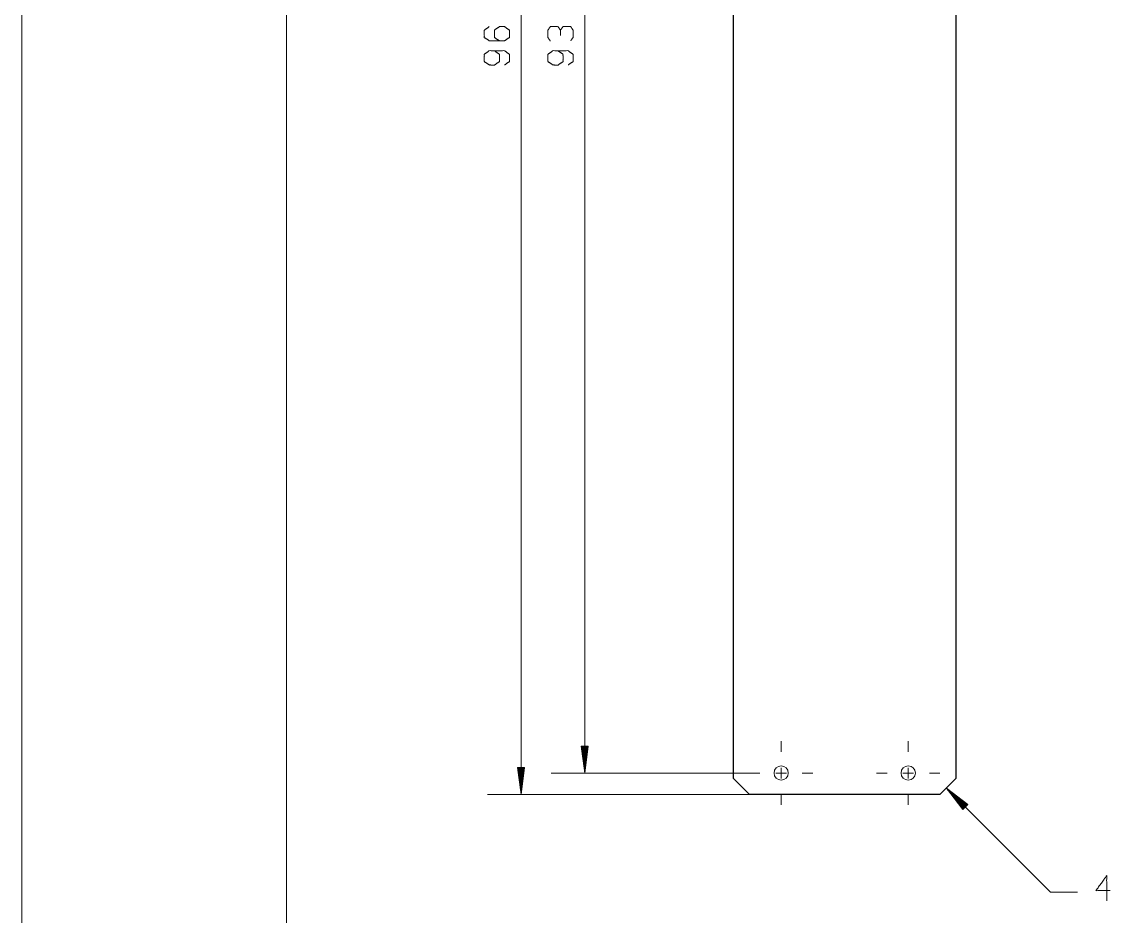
# Model space of a CAD drawing. Header units: millimetres. Extents: x 0 to 210, y 0 to 297.
# Drawn here: x 0 to 102.8, y 62.7 to 147.2 of the extents above; entities that cross this region are included whole.
import ezdxf

# ---------------------------------------------------------------- set-up
doc = ezdxf.new("R2010")
doc.units = ezdxf.units.MM
doc.layers.add('101', color=7, linetype='Continuous', true_color=0xffffff)

msp = doc.modelspace()

# ---------------------------------------------------------------- linework, layer by layer
at = {"layer": '101', "color": 133, "linetype": 'Continuous', "lineweight": 18}
for p, q in [((0, 297), (0, 0)), ((25, 292), (25, 5))]:
    msp.add_line(p, q, dxfattribs=at)
at = {"layer": '101', "color": 22, "linetype": 'Continuous', "lineweight": 18}
for p, q in [((47.15, 218.15), (47.15, 74.15)), ((53.16, 76.18), (53.16, 216.13)), ((53.49, 78.72), (52.82, 78.72)), ((52.82, 78.72), (53.16, 76.18)), ((52.82, 78.72), (52.82, 78.69)), ((52.82, 78.72), (52.82, 78.69)), ((52.88, 78.72), (52.88, 78.3)), ((52.93, 78.72), (52.93, 77.91)), ((52.98, 78.72), (52.98, 77.53)), ((53.03, 78.72), (53.03, 77.14)), ((53.08, 78.72), (53.08, 76.76)), ((53.13, 78.72), (53.13, 76.37)), ((53.16, 76.18), (53.49, 78.72)), ((53.18, 78.72), (53.18, 76.37)), ((53.23, 78.72), (53.23, 76.76)), ((53.28, 78.72), (53.28, 77.14)), ((53.33, 78.72), (53.33, 77.53)), ((53.38, 78.72), (53.38, 77.91)), ((53.43, 78.72), (53.43, 78.3)), ((53.49, 78.72), (53.49, 78.69)), ((53.49, 78.72), (53.49, 78.69)), ((46.81, 76.69), (47.15, 74.15)), ((47.48, 76.69), (46.81, 76.69)), ((46.82, 76.69), (46.82, 76.66)), ((46.82, 76.69), (46.82, 76.66)), ((46.87, 76.69), (46.87, 76.27)), ((46.92, 76.69), (46.92, 75.89)), ((46.97, 76.69), (46.97, 75.5)), ((47.02, 76.69), (47.02, 75.12)), ((47.07, 76.69), (47.07, 74.73)), ((47.12, 76.69), (47.12, 74.34)), ((47.15, 74.15), (47.48, 76.69)), ((47.17, 76.69), (47.17, 74.34)), ((47.22, 76.69), (47.22, 74.73)), ((47.27, 76.69), (47.27, 75.12)), ((47.32, 76.69), (47.32, 75.5)), ((47.37, 76.69), (47.37, 75.89)), ((47.42, 76.69), (47.42, 76.27)), ((47.48, 76.69), (47.48, 76.66)), ((47.48, 76.69), (47.48, 76.66)), ((68.71, 76.18), (49.98, 76.18)), ((68.71, 74.15), (43.97, 74.15)), ((97.14, 64.94), (87.32, 74.76)), ((87.32, 74.76), (88.88, 72.73)), ((89.35, 73.2), (87.32, 74.76)), ((89.09, 72.94), (87.43, 74.6)), ((89.13, 72.98), (87.47, 74.64)), ((89.06, 72.91), (87.67, 74.3)), ((89.17, 73.02), (87.78, 74.4)), ((89.2, 73.05), (88.09, 74.17)), ((89.02, 72.87), (87.91, 73.99)), ((88.99, 72.84), (88.15, 73.68)), ((88.95, 72.8), (88.38, 73.37)), ((89.24, 73.09), (88.4, 73.93)), ((88.91, 72.77), (88.62, 73.06)), ((89.27, 73.12), (88.71, 73.69)), ((88.88, 72.73), (89.35, 73.2)), ((89.31, 73.16), (89.01, 73.46)), ((89.35, 73.2), (89.32, 73.22)), ((89.35, 73.2), (89.32, 73.22)), ((88.88, 72.73), (88.86, 72.75)), ((88.88, 72.73), (88.86, 72.75)), ((97.14, 64.94), (99.68, 64.94))]:
    msp.add_line(p, q, dxfattribs=at)
at = {"layer": '101', "color": 30, "linetype": 'Continuous', "lineweight": 25}
for p, q in [((67.21, 75.65), (67.21, 216.65)), ((88.21, 216.65), (88.21, 75.65)), ((86.71, 74.15), (68.71, 74.15))]:
    msp.add_line(p, q, dxfattribs=at)
at = {"layer": '101', "color": 151, "linetype": 'Continuous', "lineweight": 18}
for p, q in [((71.71, 78.18), (71.71, 79.18)), ((83.71, 78.18), (83.71, 79.18)), ((69.71, 76.18), (68.71, 76.18)), ((71.21, 76.18), (72.21, 76.18)), ((71.71, 75.68), (71.71, 76.68)), ((73.71, 76.18), (74.71, 76.18)), ((81.71, 76.18), (80.71, 76.18)), ((83.21, 76.18), (84.21, 76.18)), ((83.71, 75.68), (83.71, 76.68)), ((85.71, 76.18), (86.71, 76.18)), ((71.71, 74.18), (71.71, 73.18)), ((83.71, 74.18), (83.71, 73.18))]:
    msp.add_line(p, q, dxfattribs=at)
at = {"layer": '101', "color": 30, "linetype": 'Continuous', "lineweight": 13}
for p, q in [((68.71, 74.15), (67.21, 75.65)), ((67.21, 75.65), (68.71, 74.15)), ((88.21, 75.65), (86.71, 74.15)), ((86.71, 74.15), (88.21, 75.65))]:
    msp.add_line(p, q, dxfattribs=at)
for centre in [(71.71, 76.18), (71.71, 76.18), (83.71, 76.18), (83.71, 76.18)]:
    msp.add_circle(centre, 0.675, dxfattribs=at)
at = {"layer": '101', "color": 72, "linetype": 'Continuous', "lineweight": 18}
for points, knots in [([(45.1, 145.35), (44.63, 145.67), (44.63, 146.36), (45.1, 146.69), (45.58, 146.69), (46.05, 146.36), (46.05, 145.67), (45.58, 145.35), (44.15, 145.35), (43.68, 145.67), (43.68, 146.36), (44.15, 146.69)], [0, 0, 0.076963, 0.169761, 0.248073, 0.312018, 0.390331, 0.483128, 0.560092, 0.751927, 0.82889, 0.921688, 1, 1]), ([(50.86, 146.36), (50.64, 146.69), (49.91, 146.69), (49.69, 146.36), (49.69, 145.67), (49.91, 145.33)], [0, 0, 0.153875, 0.429853, 0.583728, 0.846125, 1, 1]), ([(51.84, 145.35), (52.06, 145.67), (52.06, 146.36), (51.84, 146.69), (51.11, 146.69), (50.86, 146.36), (50.86, 145.84)], [0, 0, 0.124121, 0.343687, 0.472445, 0.703376, 0.836731, 1, 1]), ([(45.58, 143.07), (46.05, 143.39), (46.05, 144.08), (45.58, 144.42), (44.15, 144.42), (43.68, 144.08), (43.68, 143.39), (44.15, 143.07), (44.63, 143.06), (45.1, 143.39), (45.1, 144.08), (44.63, 144.42)], [0, 0, 0.076856, 0.169525, 0.247729, 0.439296, 0.517499, 0.610168, 0.687024, 0.750924, 0.829128, 0.921797, 1, 1]), ([(51.59, 143.07), (52.06, 143.39), (52.06, 144.08), (51.59, 144.42), (50.16, 144.42), (49.69, 144.08), (49.69, 143.39), (50.16, 143.07), (50.64, 143.06), (51.11, 143.39), (51.11, 144.08), (50.64, 144.42)], [0, 0, 0.076856, 0.169525, 0.247729, 0.439296, 0.517499, 0.610168, 0.687024, 0.750924, 0.829128, 0.921797, 1, 1]), ([(102.79, 65.07), (101.44, 65.07), (102.45, 66.5), (102.45, 64.12)], [0, 0, 0.24587, 0.565296, 1, 1])]:
    msp.add_open_spline(points, degree=1, knots=knots, dxfattribs=at)

doc.saveas('drawing.dxf')
